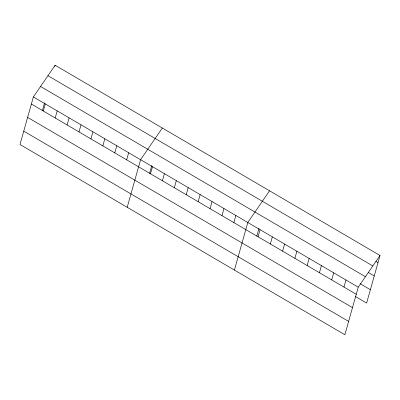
<?xml version="1.0" encoding="UTF-8"?>
<svg xmlns="http://www.w3.org/2000/svg" width="400" height="400" viewBox="0 0 400 400"><rect width="100%" height="100%" fill="white"/><g stroke="black" fill="none" stroke-linecap="round" stroke-linejoin="round"><path stroke-width="0.6" d="M33.375 96.93L20 144.51L344.87 334.76L358.245 287.18L380 255.49L55.13 65.24L33.375 96.93L358.245 287.18M42.38 110.595L44.57 102.8M54.8 66.425L55.13 65.24M43.29 111.005L45.285 103.905M55.205 117.98L57.2 110.88M67.115 124.955L69.11 117.855M79.025 131.93L81.02 124.83M90.94 138.905L92.935 131.805M102.85 145.885L104.845 138.785M114.76 152.86L116.76 145.76M126.675 159.835L128.67 152.735M127.205 207.295L140.58 159.71L162.335 128.02M149.59 173.38L151.78 165.585M150.5 173.785L152.495 166.685M162.41 180.76L164.405 173.66M174.32 187.74L176.315 180.64M186.235 194.715L188.23 187.615M198.145 201.69L200.14 194.59M210.055 208.665L212.055 201.565M221.97 215.64L223.965 208.54M233.88 222.615L235.875 215.515M234.415 270.075L247.79 222.495L269.545 190.805M256.795 236.16L258.985 228.365M258.065 236.78L260.06 229.68M270.34 243.965L272.335 236.87M282.61 251.155L284.605 244.055M294.885 258.34L296.88 251.24M307.155 265.53L309.155 258.43M319.43 272.715L321.425 265.615M331.705 279.905L333.7 272.805M343.975 287.09L345.97 279.99M380 255.49L366.625 303.07L355.42 296.51M375.87 261.34L378.005 262.59M47.95 75.695L372.82 265.945M368.38 272.51L374.25 275.95M40.555 86.47L365.425 276.72M360.24 283.775L370.38 289.71M31.38 104.03L356.25 294.28M27.625 117.385L352.495 307.635M23.755 131.15L348.625 321.4"/></g></svg>
